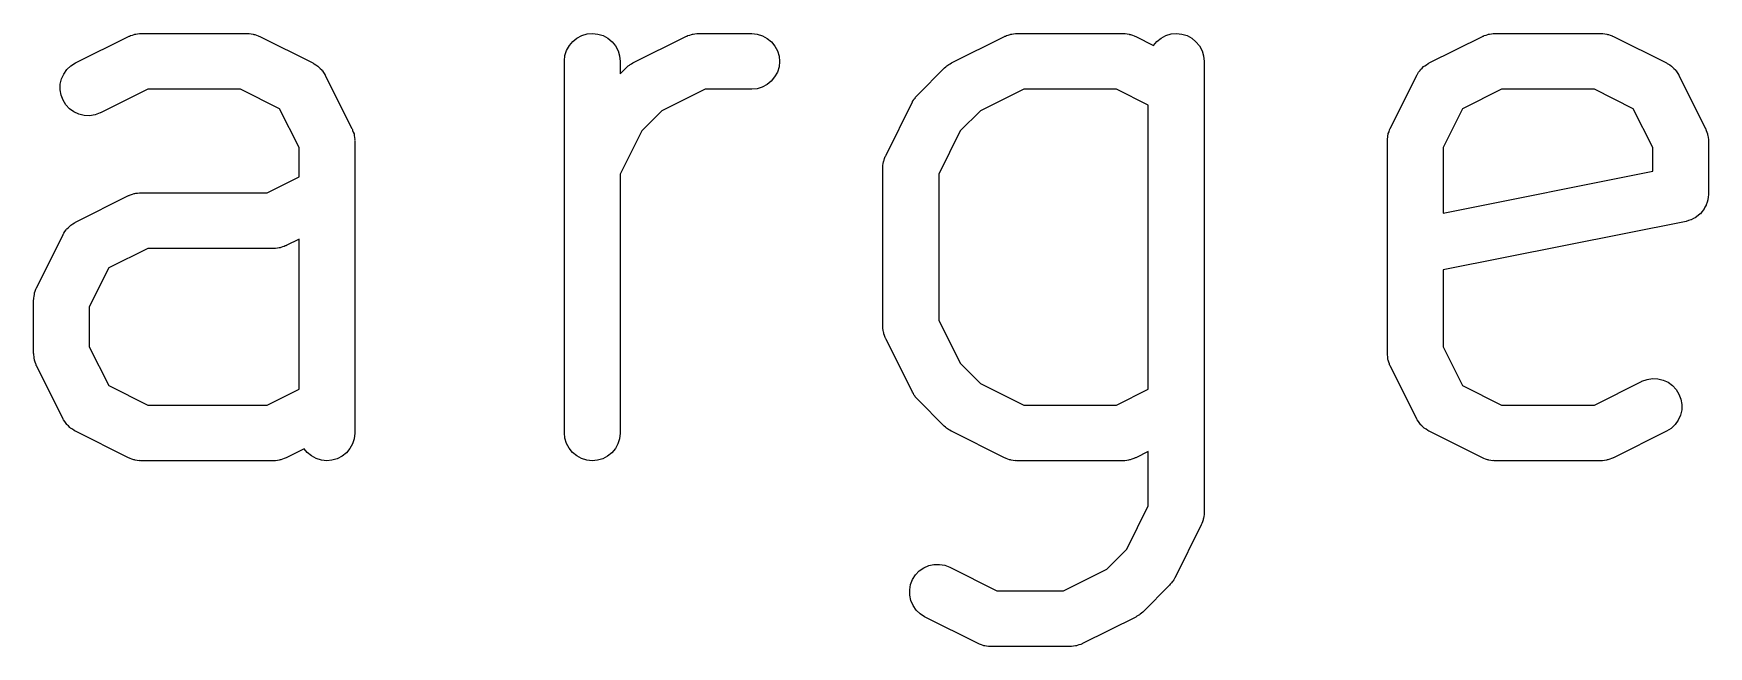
# Model space of a CAD drawing. Extents: x 1 to 169, y -122 to 5.
# Drawn here: x 125.85 to 131.86, y -81.67 to -79.47 of the extents above; entities that cross this region are included whole.
import ezdxf

# ---------------------------------------------------------------- set-up
doc = ezdxf.new("R2010")
doc.units = 0
doc.header["$MEASUREMENT"] = 0
doc.layers.add('BLACK', color=7, linetype='CONTINUOUS')

msp = doc.modelspace()

# ---------------------------------------------------------------- linework, layer by layer
at = {"layer": 'BLACK', "linetype": 'CONTINUOUS'}
for p, q in [((126.003, -79.5772), (126.193, -79.482)), ((126.193, -79.482), (126.195, -79.4814)), ((126.195, -79.4814), (126.197, -79.4804)), ((126.197, -79.4804), (126.2, -79.479)), ((126.2, -79.479), (126.207, -79.477)), ((126.207, -79.477), (126.213, -79.4746)), ((126.213, -79.4746), (126.216, -79.4742)), ((126.216, -79.4742), (126.219, -79.4733)), ((126.219, -79.4733), (126.225, -79.4727)), ((126.225, -79.4727), (126.232, -79.4716)), ((126.232, -79.4716), (126.235, -79.4717)), ((126.235, -79.4717), (126.238, -79.4714)), ((126.238, -79.4714), (126.619, -79.4714)), ((126.619, -79.4714), (126.62, -79.4714)), ((126.62, -79.4714), (126.623, -79.4718)), ((126.623, -79.4718), (126.626, -79.4717)), ((126.626, -79.4717), (126.633, -79.4729)), ((126.633, -79.4729), (126.64, -79.4736)), ((126.64, -79.4736), (126.643, -79.4745)), ((126.643, -79.4745), (126.646, -79.475)), ((126.646, -79.475), (126.652, -79.4774)), ((126.652, -79.4774), (126.658, -79.4795)), ((126.658, -79.4795), (126.661, -79.4809)), ((126.661, -79.4809), (126.664, -79.482)), ((126.664, -79.482), (126.854, -79.5772)), ((127.775, -79.5149), (127.787, -79.5)), ((127.787, -79.5), (127.802, -79.4878)), ((127.802, -79.4878), (127.82, -79.4787)), ((127.82, -79.4787), (127.838, -79.4732)), ((127.838, -79.4732), (127.858, -79.4714)), ((127.858, -79.4714), (127.877, -79.4735)), ((127.877, -79.4735), (127.896, -79.4792)), ((127.896, -79.4792), (127.913, -79.4885)), ((127.913, -79.4885), (127.928, -79.501)), ((127.928, -79.501), (127.94, -79.5161)), ((128.003, -79.5772), (128.193, -79.482)), ((128.193, -79.482), (128.195, -79.4814)), ((128.195, -79.4814), (128.197, -79.4804)), ((128.197, -79.4804), (128.2, -79.479)), ((128.2, -79.479), (128.207, -79.477)), ((128.207, -79.477), (128.213, -79.4746)), ((128.213, -79.4746), (128.216, -79.4742)), ((128.216, -79.4742), (128.219, -79.4733)), ((128.219, -79.4733), (128.225, -79.4727)), ((128.225, -79.4727), (128.232, -79.4716)), ((128.232, -79.4716), (128.235, -79.4717)), ((128.235, -79.4717), (128.238, -79.4714)), ((128.238, -79.4714), (128.429, -79.4714)), ((128.429, -79.4714), (128.43, -79.4714)), ((128.43, -79.4714), (128.449, -79.4736)), ((128.449, -79.4736), (128.468, -79.4795)), ((128.468, -79.4795), (128.485, -79.4889)), ((128.485, -79.4889), (128.5, -79.5015)), ((128.5, -79.5015), (128.512, -79.5167)), ((129.146, -79.5772), (129.336, -79.482)), ((129.336, -79.482), (129.337, -79.4814)), ((129.337, -79.4814), (129.34, -79.4804)), ((129.34, -79.4804), (129.343, -79.479)), ((129.343, -79.479), (129.349, -79.477)), ((129.349, -79.477), (129.356, -79.4746)), ((129.356, -79.4746), (129.359, -79.4742)), ((129.359, -79.4742), (129.362, -79.4733)), ((129.362, -79.4733), (129.368, -79.4727)), ((129.368, -79.4727), (129.375, -79.4716)), ((129.375, -79.4716), (129.378, -79.4717)), ((129.378, -79.4717), (129.381, -79.4714)), ((129.381, -79.4714), (129.762, -79.4714)), ((129.762, -79.4714), (129.763, -79.4714)), ((129.763, -79.4714), (129.766, -79.4718)), ((129.766, -79.4718), (129.769, -79.4717)), ((129.769, -79.4717), (129.776, -79.4729)), ((129.776, -79.4729), (129.783, -79.4736)), ((129.783, -79.4736), (129.785, -79.4745)), ((129.785, -79.4745), (129.788, -79.475)), ((129.788, -79.475), (129.795, -79.4774)), ((129.795, -79.4774), (129.801, -79.4795)), ((129.801, -79.4795), (129.804, -79.4809)), ((129.804, -79.4809), (129.807, -79.482)), ((129.807, -79.482), (129.871, -79.514)), ((129.871, -79.514), (129.882, -79.5)), ((129.882, -79.5), (129.898, -79.4878)), ((129.898, -79.4878), (129.915, -79.4787)), ((129.915, -79.4787), (129.934, -79.4732)), ((129.934, -79.4732), (129.953, -79.4714)), ((129.953, -79.4714), (129.972, -79.4735)), ((129.972, -79.4735), (129.991, -79.4792)), ((129.991, -79.4792), (130.008, -79.4885)), ((130.008, -79.4885), (130.023, -79.501)), ((130.023, -79.501), (130.036, -79.5161)), ((130.86, -79.5772), (131.051, -79.482)), ((131.051, -79.482), (131.052, -79.4814)), ((131.052, -79.4814), (131.055, -79.4804)), ((131.055, -79.4804), (131.057, -79.479)), ((131.057, -79.479), (131.064, -79.477)), ((131.064, -79.477), (131.07, -79.4746)), ((131.07, -79.4746), (131.073, -79.4742)), ((131.073, -79.4742), (131.076, -79.4733)), ((131.076, -79.4733), (131.083, -79.4727)), ((131.083, -79.4727), (131.089, -79.4716)), ((131.089, -79.4716), (131.092, -79.4717)), ((131.092, -79.4717), (131.095, -79.4714)), ((131.095, -79.4714), (131.476, -79.4714)), ((131.476, -79.4714), (131.478, -79.4714)), ((131.478, -79.4714), (131.481, -79.4718)), ((131.481, -79.4718), (131.483, -79.4717)), ((131.483, -79.4717), (131.49, -79.4729)), ((131.49, -79.4729), (131.497, -79.4736)), ((131.497, -79.4736), (131.5, -79.4745)), ((131.5, -79.4745), (131.503, -79.475)), ((131.503, -79.475), (131.509, -79.4774)), ((131.509, -79.4774), (131.516, -79.4795)), ((131.516, -79.4795), (131.518, -79.4809)), ((131.518, -79.4809), (131.521, -79.482)), ((131.521, -79.482), (131.711, -79.5772)), ((127.757, -79.57), (127.759, -79.5506)), ((127.757, -79.5714), (127.757, -79.57)), ((127.757, -80.9048), (127.757, -79.5714)), ((127.759, -79.5506), (127.765, -79.532)), ((127.765, -79.532), (127.775, -79.5149)), ((127.94, -79.5161), (127.95, -79.5333)), ((127.95, -79.5333), (127.955, -79.552)), ((127.955, -79.552), (127.957, -79.5714)), ((127.957, -79.5714), (127.957, -79.6157)), ((128.512, -79.5167), (128.521, -79.534)), ((128.521, -79.534), (128.527, -79.5527)), ((128.527, -79.5527), (128.529, -79.5721)), ((128.529, -79.5721), (128.527, -79.5915)), ((130.036, -79.5161), (130.045, -79.5333)), ((130.045, -79.5333), (130.05, -79.552)), ((130.05, -79.552), (130.052, -79.5714)), ((130.052, -79.5714), (130.052, -81.1905)), ((125.953, -79.6347), (125.961, -79.6169)), ((125.961, -79.6169), (125.972, -79.601)), ((125.972, -79.601), (125.986, -79.5876)), ((125.986, -79.5876), (126.003, -79.5772)), ((126.854, -79.5772), (126.855, -79.5779)), ((126.855, -79.5779), (126.857, -79.579)), ((126.857, -79.579), (126.859, -79.5799)), ((126.859, -79.5799), (126.865, -79.5843)), ((126.865, -79.5843), (126.872, -79.5885)), ((126.872, -79.5885), (126.873, -79.59)), ((126.873, -79.59), (126.875, -79.5912)), ((126.875, -79.5912), (126.88, -79.5968)), ((126.88, -79.5968), (126.886, -79.6021)), ((126.886, -79.6021), (126.887, -79.6039)), ((126.887, -79.6039), (126.889, -79.6054)), ((126.889, -79.6054), (126.893, -79.6119)), ((126.893, -79.6119), (126.897, -79.6181)), ((126.897, -79.6181), (126.898, -79.6201)), ((126.898, -79.6201), (126.899, -79.6219)), ((126.899, -79.6219), (126.994, -79.8124)), ((127.957, -79.6157), (127.977, -79.596)), ((127.977, -79.596), (127.978, -79.595)), ((127.978, -79.595), (127.982, -79.5915)), ((127.982, -79.5915), (127.986, -79.5876)), ((127.986, -79.5876), (127.99, -79.5854)), ((127.99, -79.5854), (127.993, -79.5828)), ((127.993, -79.5828), (127.998, -79.5802)), ((127.998, -79.5802), (128.003, -79.5772)), ((128.511, -79.6273), (128.499, -79.6424)), ((128.521, -79.6102), (128.511, -79.6273)), ((128.527, -79.5915), (128.521, -79.6102)), ((129.025, -79.6912), (129.12, -79.596)), ((129.12, -79.596), (129.121, -79.595)), ((129.121, -79.595), (129.125, -79.5915)), ((129.125, -79.5915), (129.129, -79.5876)), ((129.129, -79.5876), (129.133, -79.5854)), ((129.133, -79.5854), (129.136, -79.5828)), ((129.136, -79.5828), (129.141, -79.5802)), ((129.141, -79.5802), (129.146, -79.5772)), ((130.72, -79.8124), (130.815, -79.6219)), ((130.815, -79.6219), (130.816, -79.6207)), ((130.816, -79.6207), (130.817, -79.6189)), ((130.817, -79.6189), (130.818, -79.6169)), ((130.818, -79.6169), (130.822, -79.6107)), ((130.822, -79.6107), (130.827, -79.6043)), ((130.827, -79.6043), (130.828, -79.6028)), ((130.828, -79.6028), (130.829, -79.601)), ((130.829, -79.601), (130.835, -79.5958)), ((130.835, -79.5958), (130.84, -79.5903)), ((130.84, -79.5903), (130.842, -79.5891)), ((130.842, -79.5891), (130.844, -79.5876)), ((130.844, -79.5876), (130.85, -79.5836)), ((130.85, -79.5836), (130.856, -79.5792)), ((130.856, -79.5792), (130.858, -79.5784)), ((130.858, -79.5784), (130.86, -79.5772)), ((131.711, -79.5772), (131.713, -79.5779)), ((131.713, -79.5779), (131.714, -79.579)), ((131.714, -79.579), (131.716, -79.5799)), ((131.716, -79.5799), (131.723, -79.5843)), ((131.723, -79.5843), (131.729, -79.5885)), ((131.729, -79.5885), (131.731, -79.59)), ((131.731, -79.59), (131.732, -79.5912)), ((131.732, -79.5912), (131.738, -79.5968)), ((131.738, -79.5968), (131.743, -79.6021)), ((131.743, -79.6021), (131.744, -79.6039)), ((131.744, -79.6039), (131.746, -79.6054)), ((131.746, -79.6054), (131.75, -79.6119)), ((131.75, -79.6119), (131.754, -79.6181)), ((131.754, -79.6181), (131.755, -79.6201)), ((131.755, -79.6201), (131.756, -79.6219)), ((131.756, -79.6219), (131.851, -79.8124)), ((125.948, -79.6537), (125.953, -79.6347)), ((125.948, -79.6732), (125.948, -79.6537)), ((125.951, -79.6925), (125.948, -79.6732)), ((125.958, -79.7108), (125.951, -79.6925)), ((126.262, -79.6714), (126.092, -79.7561)), ((126.595, -79.6714), (126.262, -79.6714)), ((126.735, -79.7412), (126.595, -79.6714)), ((128.262, -79.6714), (128.107, -79.7489)), ((128.429, -79.6714), (128.262, -79.6714)), ((128.448, -79.6695), (128.429, -79.6714)), ((128.467, -79.6639), (128.448, -79.6695)), ((128.484, -79.6547), (128.467, -79.6639)), ((128.499, -79.6424), (128.484, -79.6547)), ((129.021, -79.6955), (129.025, -79.6912)), ((129.405, -79.6714), (129.25, -79.7489)), ((129.738, -79.6714), (129.405, -79.6714)), ((129.852, -79.7285), (129.738, -79.6714)), ((131.119, -79.6714), (130.979, -79.7412)), ((131.453, -79.6714), (131.119, -79.6714)), ((131.592, -79.7412), (131.453, -79.6714)), ((125.968, -79.7274), (125.958, -79.7108)), ((125.981, -79.7416), (125.968, -79.7274)), ((125.997, -79.7531), (125.981, -79.7416)), ((126.805, -79.8807), (126.735, -79.7412)), ((128.107, -79.7489), (128.035, -79.8211)), ((128.911, -79.9077), (129.006, -79.7172)), ((129.006, -79.7159), (129.009, -79.7112)), ((129.006, -79.7172), (129.006, -79.7159)), ((129.009, -79.7112), (129.012, -79.7063)), ((129.012, -79.7063), (129.015, -79.7031)), ((129.015, -79.7031), (129.017, -79.6996)), ((129.017, -79.6996), (129.021, -79.6955)), ((129.25, -79.7489), (129.177, -79.8211)), ((129.852, -80.7477), (129.852, -79.7285)), ((130.979, -79.7412), (130.91, -79.8807)), ((131.662, -79.8807), (131.592, -79.7412)), ((126.015, -79.7612), (125.997, -79.7531)), ((126.034, -79.7657), (126.015, -79.7612)), ((126.053, -79.7665), (126.034, -79.7657)), ((126.073, -79.7635), (126.053, -79.7665)), ((126.091, -79.7567), (126.073, -79.7635)), ((126.092, -79.7561), (126.091, -79.7567)), ((126.994, -79.8124), (126.995, -79.8137)), ((130.719, -79.8152), (130.72, -79.8124)), ((131.851, -79.8124), (131.852, -79.8137)), ((126.995, -79.8137), (126.996, -79.8164)), ((126.996, -79.8164), (126.997, -79.819)), ((126.997, -79.819), (126.999, -79.8256)), ((126.999, -79.8256), (127.002, -79.832)), ((127.002, -79.832), (127.002, -79.8349)), ((127.002, -79.8349), (127.003, -79.8377)), ((127.003, -79.8377), (127.004, -79.8445)), ((127.004, -79.8445), (127.005, -79.8513)), ((127.005, -79.8513), (127.004, -79.8542)), ((127.004, -79.8542), (127.005, -79.8571)), ((127.005, -79.8571), (127.005, -80.9048)), ((128.035, -79.8211), (127.957, -79.976)), ((129.177, -79.8211), (129.1, -79.976)), ((130.71, -79.8499), (130.711, -79.8431)), ((130.71, -79.8528), (130.71, -79.8499)), ((130.71, -79.8557), (130.71, -79.8528)), ((130.71, -79.8571), (130.71, -79.8557)), ((130.71, -80.619), (130.71, -79.8571)), ((130.711, -79.8431), (130.712, -79.8364)), ((130.712, -79.8364), (130.713, -79.8335)), ((130.713, -79.8306), (130.716, -79.8243)), ((130.713, -79.8335), (130.713, -79.8306)), ((130.716, -79.8243), (130.718, -79.8177)), ((130.718, -79.8177), (130.719, -79.8152)), ((131.852, -79.8137), (131.853, -79.8164)), ((131.853, -79.8164), (131.854, -79.819)), ((131.854, -79.819), (131.856, -79.8256)), ((131.856, -79.8256), (131.859, -79.832)), ((131.859, -79.832), (131.859, -79.8349)), ((131.859, -79.8349), (131.86, -79.8377)), ((131.86, -79.8377), (131.861, -79.8445)), ((131.861, -79.8445), (131.862, -79.8513)), ((131.862, -79.8513), (131.862, -79.8542)), ((131.862, -79.8542), (131.862, -79.8571)), ((131.862, -79.8571), (131.862, -80.0476)), ((126.805, -79.9858), (126.805, -79.8807)), ((128.901, -79.9384), (128.902, -79.9316)), ((128.902, -79.9316), (128.903, -79.9288)), ((128.903, -79.9288), (128.904, -79.9259)), ((128.904, -79.9259), (128.906, -79.9195)), ((128.906, -79.9195), (128.908, -79.913)), ((128.908, -79.913), (128.91, -79.9104)), ((128.91, -79.9104), (128.911, -79.9077)), ((130.91, -79.8807), (130.91, -80.1161)), ((131.662, -79.9656), (131.662, -79.8807)), ((126.691, -80.0429), (126.805, -79.9858)), ((127.957, -79.976), (127.957, -80.9048)), ((128.9, -79.9451), (128.901, -79.9384)), ((128.9, -79.9481), (128.9, -79.9451)), ((128.9, -79.951), (128.9, -79.9481)), ((128.9, -79.9524), (128.9, -79.951)), ((128.9, -80.5238), (128.9, -79.9524)), ((129.1, -79.976), (129.1, -80.5002)), ((130.91, -80.1161), (131.662, -79.9656)), ((126.193, -80.0534), (126.195, -80.0528)), ((126.195, -80.0528), (126.197, -80.0518)), ((126.197, -80.0518), (126.2, -80.0504)), ((126.2, -80.0504), (126.207, -80.0484)), ((126.207, -80.0484), (126.213, -80.0461)), ((126.213, -80.0461), (126.216, -80.0456)), ((126.216, -80.0456), (126.219, -80.0448)), ((126.219, -80.0448), (126.225, -80.0441)), ((126.225, -80.0441), (126.232, -80.043)), ((126.232, -80.043), (126.235, -80.0431)), ((126.235, -80.0431), (126.238, -80.0429)), ((126.238, -80.0429), (126.691, -80.0429)), ((131.862, -80.049), (131.861, -80.0582)), ((131.862, -80.0476), (131.862, -80.0481)), ((131.862, -80.0481), (131.862, -80.0481)), ((131.862, -80.0481), (131.862, -80.0482)), ((131.862, -80.0482), (131.862, -80.049)), ((126.003, -80.1487), (126.193, -80.0534)), ((131.838, -80.1112), (131.833, -80.1184)), ((131.844, -80.1041), (131.838, -80.1112)), ((131.845, -80.1037), (131.844, -80.1041)), ((131.849, -80.0952), (131.845, -80.1034)), ((131.845, -80.1034), (131.845, -80.1037)), ((131.854, -80.087), (131.849, -80.0952)), ((131.857, -80.0773), (131.854, -80.0862)), ((131.854, -80.0862), (131.854, -80.0866)), ((131.854, -80.0866), (131.854, -80.087)), ((131.86, -80.0684), (131.857, -80.0773)), ((131.861, -80.0582), (131.86, -80.0675)), ((131.86, -80.0675), (131.86, -80.068)), ((131.86, -80.068), (131.86, -80.0684)), ((125.971, -80.1742), (125.972, -80.1724)), ((125.972, -80.1724), (125.978, -80.1672)), ((125.978, -80.1672), (125.983, -80.1618)), ((125.983, -80.1618), (125.985, -80.1605)), ((125.985, -80.1605), (125.986, -80.159)), ((125.986, -80.159), (125.993, -80.155)), ((125.993, -80.155), (125.999, -80.1507)), ((125.999, -80.1507), (126.001, -80.1498)), ((126.001, -80.1498), (126.003, -80.1487)), ((131.782, -80.1457), (130.91, -80.3201)), ((131.79, -80.143), (131.782, -80.1457)), ((131.799, -80.1403), (131.79, -80.143)), ((131.8, -80.1401), (131.799, -80.1403)), ((131.808, -80.1356), (131.8, -80.14)), ((131.8, -80.14), (131.8, -80.1401)), ((131.817, -80.1313), (131.808, -80.1356)), ((131.825, -80.1249), (131.817, -80.1308)), ((131.817, -80.1308), (131.817, -80.131)), ((131.817, -80.131), (131.817, -80.1313)), ((131.832, -80.1191), (131.825, -80.1249)), ((131.833, -80.1184), (131.832, -80.1187)), ((131.832, -80.1187), (131.832, -80.1191)), ((125.863, -80.3838), (125.958, -80.1934)), ((125.958, -80.1934), (125.959, -80.1921)), ((125.959, -80.1921), (125.96, -80.1903)), ((125.96, -80.1903), (125.961, -80.1883)), ((125.961, -80.1883), (125.965, -80.1821)), ((125.965, -80.1821), (125.969, -80.1758)), ((125.969, -80.1758), (125.971, -80.1742)), ((126.758, -80.2329), (126.755, -80.2339)), ((126.759, -80.2323), (126.758, -80.2329)), ((126.805, -80.2094), (126.759, -80.2323)), ((126.805, -80.7477), (126.805, -80.2094)), ((126.262, -80.2429), (126.122, -80.3126)), ((126.714, -80.2429), (126.262, -80.2429)), ((126.717, -80.2426), (126.714, -80.2429)), ((126.72, -80.2427), (126.717, -80.2426)), ((126.727, -80.2416), (126.72, -80.2427)), ((126.734, -80.241), (126.727, -80.2416)), ((126.737, -80.2401), (126.734, -80.241)), ((126.739, -80.2396), (126.737, -80.2401)), ((126.746, -80.2373), (126.739, -80.2396)), ((126.752, -80.2353), (126.746, -80.2373)), ((126.755, -80.2339), (126.752, -80.2353)), ((126.122, -80.3126), (126.052, -80.4522)), ((130.91, -80.3201), (130.91, -80.5954)), ((125.854, -80.4146), (125.855, -80.4078)), ((125.855, -80.405), (125.856, -80.4021)), ((125.855, -80.4078), (125.855, -80.405)), ((125.856, -80.4021), (125.858, -80.3957)), ((125.858, -80.3957), (125.86, -80.3892)), ((125.86, -80.3892), (125.862, -80.3866)), ((125.862, -80.3866), (125.863, -80.3838)), ((125.852, -80.4272), (125.853, -80.4243)), ((125.852, -80.4286), (125.852, -80.4272)), ((125.852, -80.619), (125.852, -80.4286)), ((125.853, -80.4213), (125.854, -80.4146)), ((125.853, -80.4243), (125.853, -80.4213)), ((126.052, -80.4522), (126.052, -80.5954)), ((128.9, -80.5267), (128.9, -80.5238)), ((128.9, -80.5297), (128.9, -80.5267)), ((128.901, -80.5364), (128.9, -80.5297)), ((129.1, -80.5002), (129.177, -80.655)), ((128.902, -80.5432), (128.901, -80.5364)), ((128.903, -80.5461), (128.902, -80.5432)), ((128.903, -80.549), (128.903, -80.5461)), ((128.906, -80.5554), (128.903, -80.549)), ((128.908, -80.5619), (128.906, -80.5554)), ((128.909, -80.5645), (128.908, -80.5619)), ((128.91, -80.5673), (128.909, -80.5645)), ((128.911, -80.5685), (128.91, -80.5673)), ((129.006, -80.759), (128.911, -80.5685)), ((125.853, -80.622), (125.852, -80.619)), ((125.853, -80.6249), (125.853, -80.622)), ((125.854, -80.6317), (125.853, -80.6249)), ((125.854, -80.6385), (125.854, -80.6317)), ((125.855, -80.6413), (125.854, -80.6385)), ((125.856, -80.6442), (125.855, -80.6413)), ((125.858, -80.6506), (125.856, -80.6442)), ((125.86, -80.6572), (125.858, -80.6506)), ((126.052, -80.5954), (126.122, -80.735)), ((130.71, -80.622), (130.71, -80.619)), ((130.71, -80.6249), (130.71, -80.622)), ((130.711, -80.6317), (130.71, -80.6249)), ((130.711, -80.6385), (130.711, -80.6317)), ((130.712, -80.6413), (130.711, -80.6385)), ((130.713, -80.6442), (130.712, -80.6413)), ((130.715, -80.6506), (130.713, -80.6442)), ((130.717, -80.6572), (130.715, -80.6506)), ((130.91, -80.5954), (130.979, -80.735)), ((125.861, -80.6598), (125.86, -80.6572)), ((125.862, -80.6625), (125.861, -80.6598)), ((125.863, -80.6638), (125.862, -80.6625)), ((125.958, -80.8542), (125.863, -80.6638)), ((129.177, -80.655), (129.25, -80.7273)), ((130.718, -80.6598), (130.717, -80.6572)), ((130.719, -80.6625), (130.718, -80.6598)), ((130.72, -80.6638), (130.719, -80.6625)), ((130.815, -80.8542), (130.72, -80.6638)), ((131.623, -80.7195), (131.642, -80.7127)), ((131.642, -80.7127), (131.661, -80.7097)), ((131.661, -80.7097), (131.68, -80.7105)), ((131.68, -80.7105), (131.699, -80.715)), ((126.122, -80.735), (126.262, -80.8048)), ((126.691, -80.8048), (126.805, -80.7477)), ((129.009, -80.7638), (129.006, -80.759)), ((129.011, -80.7687), (129.009, -80.7638)), ((129.014, -80.772), (129.011, -80.7687)), ((129.016, -80.7755), (129.014, -80.772)), ((129.25, -80.7273), (129.405, -80.8048)), ((129.738, -80.8048), (129.852, -80.7477)), ((130.979, -80.735), (131.119, -80.8048)), ((131.453, -80.8048), (131.622, -80.7201)), ((131.622, -80.7201), (131.623, -80.7195)), ((131.699, -80.715), (131.717, -80.7231)), ((131.717, -80.7231), (131.733, -80.7346)), ((131.733, -80.7346), (131.746, -80.7488)), ((131.746, -80.7488), (131.756, -80.7654)), ((131.756, -80.7654), (131.763, -80.7837)), ((126.262, -80.8048), (126.691, -80.8048)), ((129.02, -80.7796), (129.016, -80.7755)), ((129.024, -80.784), (129.02, -80.7796)), ((129.025, -80.785), (129.024, -80.784)), ((129.12, -80.8802), (129.025, -80.785)), ((129.405, -80.8048), (129.738, -80.8048)), ((131.119, -80.8048), (131.453, -80.8048)), ((131.766, -80.8225), (131.761, -80.8415)), ((131.763, -80.7837), (131.766, -80.803)), ((131.766, -80.803), (131.766, -80.8225)), ((125.959, -80.8561), (125.958, -80.8542)), ((125.96, -80.8581), (125.959, -80.8561)), ((125.965, -80.8643), (125.96, -80.8581)), ((125.969, -80.8708), (125.965, -80.8643)), ((125.97, -80.8723), (125.969, -80.8708)), ((125.971, -80.8741), (125.97, -80.8723)), ((125.977, -80.8794), (125.971, -80.8741)), ((125.982, -80.885), (125.977, -80.8794)), ((125.984, -80.8862), (125.982, -80.885)), ((125.985, -80.8877), (125.984, -80.8862)), ((125.992, -80.8919), (125.985, -80.8877)), ((125.998, -80.8963), (125.992, -80.8919)), ((129.124, -80.8838), (129.12, -80.8802)), ((129.128, -80.8877), (129.124, -80.8838)), ((129.132, -80.89), (129.128, -80.8877)), ((129.135, -80.8926), (129.132, -80.89)), ((129.14, -80.8953), (129.135, -80.8926)), ((130.816, -80.8561), (130.815, -80.8542)), ((130.817, -80.8581), (130.816, -80.8561)), ((130.822, -80.8643), (130.817, -80.8581)), ((130.826, -80.8708), (130.822, -80.8643)), ((130.827, -80.8723), (130.826, -80.8708)), ((130.828, -80.8741), (130.827, -80.8723)), ((130.834, -80.8794), (130.828, -80.8741)), ((130.839, -80.885), (130.834, -80.8794)), ((130.841, -80.8862), (130.839, -80.885)), ((130.842, -80.8877), (130.841, -80.8862)), ((130.849, -80.8919), (130.842, -80.8877)), ((130.855, -80.8963), (130.849, -80.8919)), ((131.728, -80.8886), (131.711, -80.899)), ((131.742, -80.8752), (131.728, -80.8886)), ((131.753, -80.8593), (131.742, -80.8752)), ((131.761, -80.8415), (131.753, -80.8593)), ((126, -80.8972), (125.998, -80.8963)), ((126.002, -80.8983), (126, -80.8972)), ((126.003, -80.899), (126.002, -80.8983)), ((126.193, -80.9942), (126.003, -80.899)), ((126.997, -80.9442), (126.987, -80.9613)), ((127.003, -80.9256), (126.997, -80.9442)), ((127.005, -80.9062), (127.003, -80.9256)), ((127.005, -80.9048), (127.005, -80.9062)), ((127.759, -80.9242), (127.757, -80.9048)), ((127.765, -80.9429), (127.759, -80.9242)), ((127.774, -80.9601), (127.765, -80.9429)), ((127.949, -80.9442), (127.94, -80.9613)), ((127.955, -80.9256), (127.949, -80.9442)), ((127.957, -80.9062), (127.955, -80.9256)), ((127.957, -80.9048), (127.957, -80.9062)), ((129.145, -80.8983), (129.14, -80.8953)), ((129.146, -80.899), (129.145, -80.8983)), ((129.336, -80.9942), (129.146, -80.899)), ((130.857, -80.8972), (130.855, -80.8963)), ((130.859, -80.8983), (130.857, -80.8972)), ((130.86, -80.899), (130.859, -80.8983)), ((131.051, -80.9942), (130.86, -80.899)), ((131.711, -80.899), (131.521, -80.9942)), ((126.196, -80.9953), (126.193, -80.9942)), ((126.199, -80.9967), (126.196, -80.9953)), ((126.205, -80.9987), (126.199, -80.9967)), ((126.212, -81.0012), (126.205, -80.9987)), ((126.214, -81.0017), (126.212, -81.0012)), ((126.217, -81.0026), (126.214, -81.0017)), ((126.224, -81.0033), (126.217, -81.0026)), ((126.231, -81.0045), (126.224, -81.0033)), ((126.234, -81.0044), (126.231, -81.0045)), ((126.237, -81.0048), (126.234, -81.0044)), ((126.238, -81.0048), (126.237, -81.0048)), ((126.714, -81.0048), (126.238, -81.0048)), ((126.717, -81.0045), (126.714, -81.0048)), ((126.72, -81.0046), (126.717, -81.0045)), ((126.727, -81.0035), (126.72, -81.0046)), ((126.734, -81.0029), (126.727, -81.0035)), ((126.737, -81.002), (126.734, -81.0029)), ((126.739, -81.0015), (126.737, -81.002)), ((126.746, -80.9992), (126.739, -81.0015)), ((126.752, -80.9972), (126.746, -80.9992)), ((126.755, -80.9958), (126.752, -80.9972)), ((126.758, -80.9948), (126.755, -80.9958)), ((126.759, -80.9942), (126.758, -80.9948)), ((126.823, -80.9621), (126.759, -80.9942)), ((126.834, -80.9752), (126.823, -80.9621)), ((126.849, -80.9877), (126.834, -80.9752)), ((126.866, -80.9969), (126.849, -80.9877)), ((126.885, -81.0027), (126.866, -80.9969)), ((126.904, -81.0048), (126.885, -81.0027)), ((126.923, -81.003), (126.904, -81.0048)), ((126.942, -80.9975), (126.923, -81.003)), ((126.96, -80.9884), (126.942, -80.9975)), ((126.975, -80.9762), (126.96, -80.9884)), ((126.987, -80.9613), (126.975, -80.9762)), ((127.786, -80.9752), (127.774, -80.9601)), ((127.801, -80.9877), (127.786, -80.9752)), ((127.818, -80.9969), (127.801, -80.9877)), ((127.837, -81.0027), (127.818, -80.9969)), ((127.856, -81.0048), (127.837, -81.0027)), ((127.876, -81.003), (127.856, -81.0048)), ((127.895, -80.9975), (127.876, -81.003)), ((127.912, -80.9884), (127.895, -80.9975)), ((127.927, -80.9762), (127.912, -80.9884)), ((127.94, -80.9613), (127.927, -80.9762)), ((129.339, -80.9953), (129.336, -80.9942)), ((129.342, -80.9967), (129.339, -80.9953)), ((129.348, -80.9987), (129.342, -80.9967)), ((129.354, -81.0012), (129.348, -80.9987)), ((129.357, -81.0017), (129.354, -81.0012)), ((129.36, -81.0026), (129.357, -81.0017)), ((129.367, -81.0033), (129.36, -81.0026)), ((129.374, -81.0045), (129.367, -81.0033)), ((129.377, -81.0044), (129.374, -81.0045)), ((129.38, -81.0048), (129.377, -81.0044)), ((129.381, -81.0048), (129.38, -81.0048)), ((129.762, -81.0048), (129.381, -81.0048)), ((129.765, -81.0045), (129.762, -81.0048)), ((129.768, -81.0046), (129.765, -81.0045)), ((129.775, -81.0035), (129.768, -81.0046)), ((129.781, -81.0029), (129.775, -81.0035)), ((129.784, -81.002), (129.781, -81.0029)), ((129.787, -81.0015), (129.784, -81.002)), ((129.793, -80.9992), (129.787, -81.0015)), ((129.8, -80.9972), (129.793, -80.9992)), ((129.803, -80.9958), (129.8, -80.9972)), ((129.805, -80.9948), (129.803, -80.9958)), ((129.807, -80.9942), (129.805, -80.9948)), ((129.852, -80.9713), (129.807, -80.9942)), ((129.852, -81.1669), (129.852, -80.9713)), ((131.053, -80.9953), (131.051, -80.9942)), ((131.056, -80.9967), (131.053, -80.9953)), ((131.062, -80.9987), (131.056, -80.9967)), ((131.069, -81.0012), (131.062, -80.9987)), ((131.072, -81.0017), (131.069, -81.0012)), ((131.074, -81.0026), (131.072, -81.0017)), ((131.081, -81.0033), (131.074, -81.0026)), ((131.088, -81.0045), (131.081, -81.0033)), ((131.091, -81.0044), (131.088, -81.0045)), ((131.094, -81.0048), (131.091, -81.0044)), ((131.095, -81.0048), (131.094, -81.0048)), ((131.476, -81.0048), (131.095, -81.0048)), ((131.479, -81.0045), (131.476, -81.0048)), ((131.482, -81.0046), (131.479, -81.0045)), ((131.489, -81.0035), (131.482, -81.0046)), ((131.496, -81.0029), (131.489, -81.0035)), ((131.498, -81.002), (131.496, -81.0029)), ((131.501, -81.0015), (131.498, -81.002)), ((131.508, -80.9992), (131.501, -81.0015)), ((131.514, -80.9972), (131.508, -80.9992)), ((131.517, -80.9958), (131.514, -80.9972)), ((131.52, -80.9948), (131.517, -80.9958)), ((131.521, -80.9942), (131.52, -80.9948)), ((129.775, -81.3217), (129.852, -81.1669)), ((130.052, -81.1905), (130.052, -81.1919)), ((130.052, -81.1919), (130.052, -81.1948)), ((130.052, -81.1948), (130.052, -81.1977)), ((130.042, -81.2352), (129.947, -81.4257)), ((130.043, -81.2325), (130.042, -81.2352)), ((130.044, -81.2299), (130.043, -81.2325)), ((130.046, -81.2234), (130.044, -81.2299)), ((130.049, -81.217), (130.046, -81.2234)), ((130.05, -81.2113), (130.049, -81.2141)), ((130.049, -81.2141), (130.049, -81.217)), ((130.051, -81.2045), (130.05, -81.2113)), ((130.052, -81.1977), (130.051, -81.2045)), ((129.703, -81.394), (129.775, -81.3217)), ((128.999, -81.449), (129.006, -81.4308)), ((129.006, -81.4308), (129.017, -81.4144)), ((129.017, -81.4144), (129.03, -81.4003)), ((129.03, -81.4003), (129.046, -81.3891)), ((129.046, -81.3891), (129.064, -81.3812)), ((129.064, -81.3812), (129.083, -81.3769)), ((129.083, -81.3769), (129.103, -81.3765)), ((129.103, -81.3765), (129.122, -81.3798)), ((129.122, -81.3798), (129.14, -81.3867)), ((129.14, -81.3867), (129.309, -81.4714)), ((129.548, -81.4714), (129.703, -81.394)), ((129.943, -81.4316), (129.94, -81.4366)), ((129.946, -81.4269), (129.943, -81.4316)), ((129.947, -81.4257), (129.946, -81.4269)), ((128.996, -81.4682), (128.999, -81.449)), ((128.996, -81.4877), (128.996, -81.4682)), ((129, -81.5068), (128.996, -81.4877)), ((129.309, -81.4714), (129.548, -81.4714)), ((129.928, -81.4517), (129.833, -81.5469)), ((129.931, -81.4473), (129.928, -81.4517)), ((129.935, -81.4433), (129.931, -81.4473)), ((129.938, -81.4398), (129.935, -81.4433)), ((129.94, -81.4366), (129.938, -81.4398)), ((129.008, -81.5247), (129, -81.5068)), ((129.019, -81.5408), (129.008, -81.5247)), ((129.033, -81.5544), (129.019, -81.5408)), ((129.049, -81.565), (129.033, -81.5544)), ((129.823, -81.5552), (129.82, -81.5575)), ((129.827, -81.5514), (129.823, -81.5552)), ((129.832, -81.5479), (129.827, -81.5514)), ((129.833, -81.5469), (129.832, -81.5479)), ((129.051, -81.5656), (129.049, -81.565)), ((129.241, -81.6609), (129.051, -81.5656)), ((129.807, -81.5656), (129.616, -81.6609)), ((129.811, -81.5626), (129.807, -81.5656)), ((129.816, -81.5601), (129.811, -81.5626)), ((129.82, -81.5575), (129.816, -81.5601)), ((129.244, -81.6619), (129.241, -81.6609)), ((129.246, -81.6633), (129.244, -81.6619)), ((129.253, -81.6654), (129.246, -81.6633)), ((129.259, -81.6679), (129.253, -81.6654)), ((129.262, -81.6684), (129.259, -81.6679)), ((129.265, -81.6692), (129.262, -81.6684)), ((129.272, -81.67), (129.265, -81.6692)), ((129.278, -81.6712), (129.272, -81.67)), ((129.281, -81.6711), (129.278, -81.6712)), ((129.284, -81.6714), (129.281, -81.6711)), ((129.286, -81.6714), (129.284, -81.6714)), ((129.571, -81.6714), (129.286, -81.6714)), ((129.574, -81.6711), (129.571, -81.6714)), ((129.577, -81.6713), (129.574, -81.6711)), ((129.584, -81.6702), (129.577, -81.6713)), ((129.591, -81.6695), (129.584, -81.6702)), ((129.594, -81.6687), (129.591, -81.6695)), ((129.597, -81.6682), (129.594, -81.6687)), ((129.603, -81.6659), (129.597, -81.6682)), ((129.61, -81.6639), (129.603, -81.6659)), ((129.612, -81.6625), (129.61, -81.6639)), ((129.615, -81.6615), (129.612, -81.6625)), ((129.616, -81.6609), (129.615, -81.6615))]:
    msp.add_line(p, q, dxfattribs=at)

doc.saveas('drawing.dxf')
